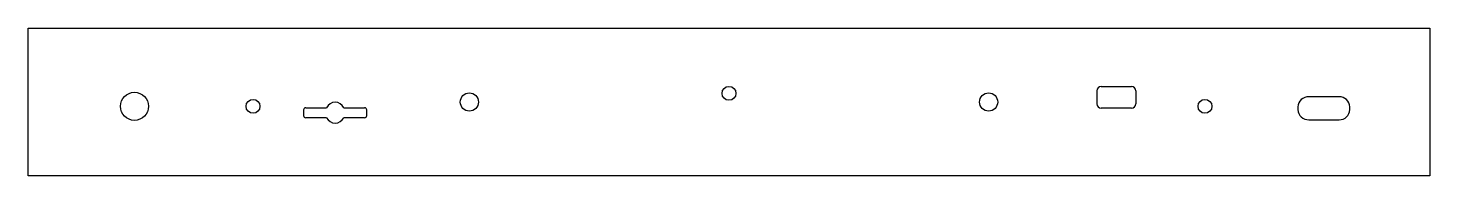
# Model space of a CAD drawing. Header units: millimetres. Extents: x 0 to 324, y 0 to 34.
import ezdxf

# ---------------------------------------------------------------- set-up
doc = ezdxf.new("R2010")
doc.units = ezdxf.units.MM

msp = doc.modelspace()

# ---------------------------------------------------------------- linework, layer by layer
at = {"layer": '20'}
for p, q in [((0, 0), (0, 34.2)), ((0, 34.2), (324, 34.2)), ((324, 34.2), (324, 0)), ((247, 19.691), (247, 16.691)), ((248, 20.691), (255, 20.691)), ((256, 19.691), (256, 16.691)), ((303, 18.3), (296, 18.3)), ((63.6782, 15.278), (63.6782, 13.978)), ((64.1782, 15.778), (68.9782, 15.778)), ((68.9782, 13.478), (64.1782, 13.478)), ((72.9782, 15.778), (77.7782, 15.778)), ((77.7782, 13.478), (72.9782, 13.478)), ((78.2782, 13.978), (78.2782, 15.278)), ((255, 15.691), (248, 15.691)), ((293.5, 15.95), (293.5, 15.35)), ((296, 13), (303, 13)), ((305.5, 15.35), (305.5, 15.95)), ((324, 0), (0, 0))]:
    msp.add_line(p, q, dxfattribs=at)
for centre, radius in [((162, 19.1), 1.6), ((24.6, 16.1), 3.25), ((52, 16.1), 1.6), ((102, 17.1), 2.1), ((222, 17.1), 2.1), ((272, 16.1), 1.6)]:
    msp.add_circle(centre, radius, dxfattribs=at)
for centre, radius, start, end in [((248, 19.691), 1, 90, 180), ((255, 19.691), 1, 0, 90), ((70.9782, 14.828), 2.2142, 25.4077, 154.5923), ((248, 16.691), 1, 180, 270), ((255, 16.691), 1, 270, 0), ((295.925, 15.875), 2.4262, 88.2285, 178.2285), ((303.075, 15.875), 2.4262, 1.7715, 91.7715), ((64.1782, 15.278), 0.5, 90, 180), ((64.1782, 13.978), 0.5, 180, 270), ((70.9782, 14.428), 2.2142, 205.408, 334.592), ((77.7782, 15.278), 0.5, 0, 90), ((77.7782, 13.978), 0.5, 270, 0), ((295.925, 15.425), 2.4262, 181.7715, 271.7715), ((303.075, 15.425), 2.4262, 268.2285, 358.2285)]:
    msp.add_arc(centre, radius, start, end, dxfattribs=at)

doc.saveas('drawing.dxf')
